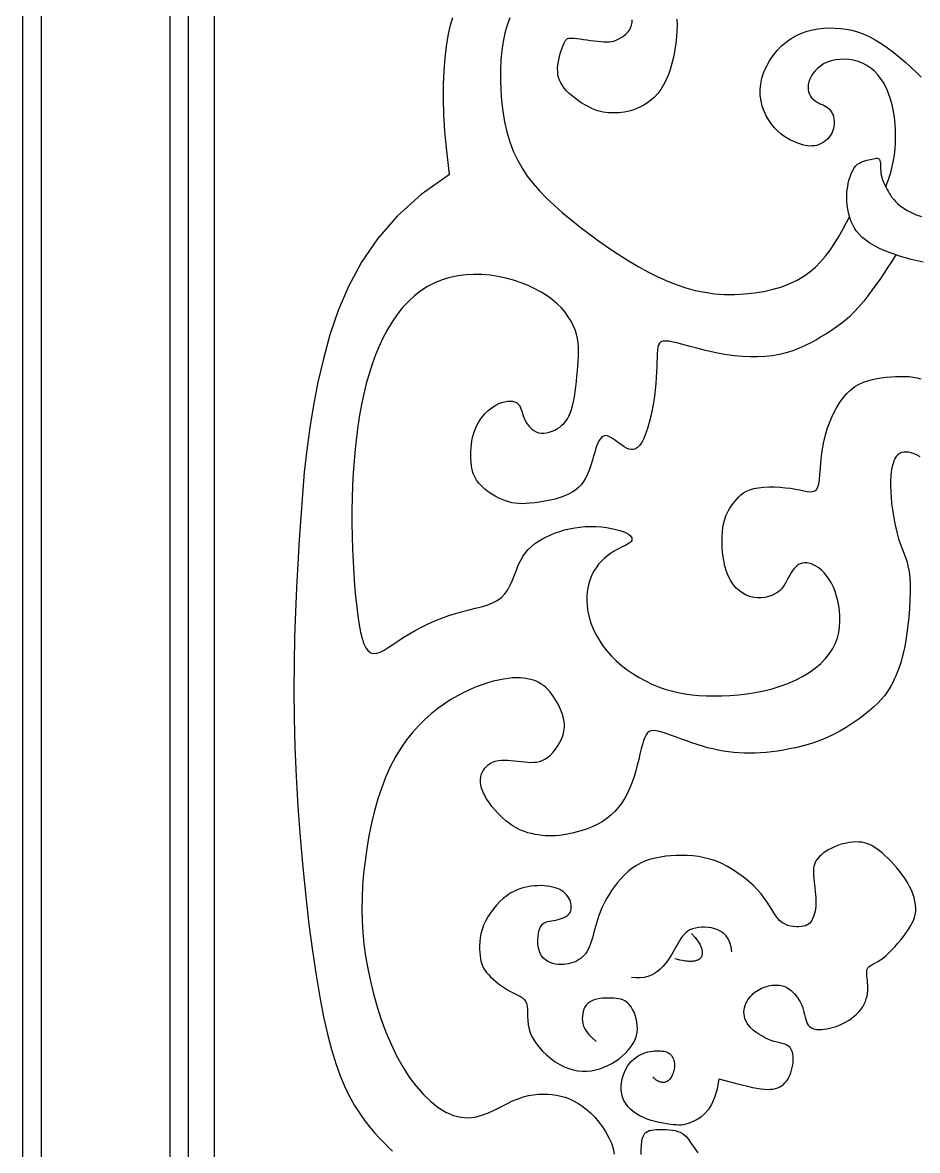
# Model space of a CAD drawing. Extents: x -66030 to 95157, y -13132 to 45879.
# Drawn here: x -27797 to -27610.2, y 32145.7 to 32381.2 of the extents above; entities that cross this region are included whole.
import ezdxf

# ---------------------------------------------------------------- set-up
doc = ezdxf.new("R2010")
doc.units = 0
doc.header["$LTSCALE"] = 100
doc.header["$MEASUREMENT"] = 0
for name, color, linetype in [('3', 11, 'CONTINUOUS'), ('4', 121, 'CONTINUOUS'), ('7', 105, 'CONTINUOUS')]:
    doc.layers.add(name, color=color, linetype=linetype)

msp = doc.modelspace()

# ---------------------------------------------------------------- linework, layer by layer
at = {"layer": '3'}
msp.add_lwpolyline([(-27793.18, 32773.35), (-27793.18, 31868.98), (-27415.88, 31868.98), (-27415.88, 32785.49)], dxfattribs=at)
msp.add_lwpolyline([(-27762.38, 31907.48), (-27762.38, 32531.18), (-27446.68, 32531.18), (-27446.68, 31907.48)], close=True, dxfattribs=at)
at = {"layer": '4'}
msp.add_lwpolyline([(-27797.03, 32774.7), (-27797.03, 31865.13), (-27412.03, 31865.13), (-27412.03, 32784.35)], dxfattribs=at)
msp.add_lwpolyline([(-27766.23, 31903.63), (-27766.23, 32535.03), (-27442.83, 32535.03), (-27442.83, 31903.63)], close=True, dxfattribs=at)
at = {"layer": '7'}
msp.add_lwpolyline([(-27756.99, 31912.87), (-27756.99, 32525.79), (-27452.07, 32525.79), (-27452.07, 31912.87)], close=True, dxfattribs=at)
for points in [[(-27707.89, 32349.47), (-27708.53, 32354.99), (-27708.84, 32358.53), (-27709.04, 32361.92), (-27709.13, 32365.15), (-27709.12, 32368.21), (-27709.02, 32371.07), (-27708.82, 32373.73), (-27708.54, 32376.18), (-27708.17, 32378.4), (-27707.72, 32380.41), (-27707.2, 32382.24)], [(-27695.27, 32382.15), (-27695.85, 32380.63), (-27696.32, 32378.98), (-27696.7, 32377.21), (-27696.97, 32375.35), (-27697.15, 32373.38), (-27697.25, 32371.33), (-27697.26, 32369.21), (-27697.19, 32367.04), (-27697.02, 32364.85), (-27696.75, 32362.65), (-27696.38, 32360.48), (-27695.89, 32358.35), (-27695.29, 32356.3), (-27694.57, 32354.35), (-27693.72, 32352.51), (-27692.74, 32350.77), (-27691.64, 32349.12), (-27690.42, 32347.54), (-27689.08, 32346.01), (-27687.62, 32344.52), (-27686.05, 32343.04), (-27684.37, 32341.55), (-27682.58, 32340.05), (-27680.7, 32338.55), (-27678.75, 32337.06), (-27676.74, 32335.59), (-27674.7, 32334.16), (-27672.64, 32332.79), (-27670.57, 32331.49), (-27668.52, 32330.27), (-27666.5, 32329.16), (-27664.51, 32328.15), (-27662.53, 32327.25), (-27660.55, 32326.47), (-27658.57, 32325.81), (-27656.58, 32325.26), (-27654.57, 32324.85), (-27652.53, 32324.56), (-27650.45, 32324.41), (-27648.36, 32324.39), (-27646.27, 32324.5), (-27644.22, 32324.72), (-27642.22, 32325.05), (-27640.31, 32325.49), (-27638.5, 32326.03), (-27636.83, 32326.66), (-27635.3, 32327.38), (-27633.91, 32328.19), (-27632.65, 32329.1), (-27631.48, 32330.09), (-27630.4, 32331.19), (-27629.39, 32332.37), (-27628.43, 32333.66), (-27627.49, 32335.05), (-27626.58, 32336.53), (-27625.69, 32338.09), (-27624.35, 32340.59)], [(-27660.41, 32381.91), (-27660.38, 32380.72), (-27660.41, 32379.48), (-27660.49, 32378.2), (-27660.62, 32376.88), (-27660.82, 32375.54), (-27661.06, 32374.2), (-27661.37, 32372.88), (-27661.73, 32371.59), (-27662.15, 32370.36), (-27662.63, 32369.21), (-27663.17, 32368.15), (-27663.76, 32367.21), (-27664.41, 32366.37), (-27665.1, 32365.63), (-27665.82, 32364.99), (-27666.55, 32364.44), (-27667.29, 32363.96), (-27668.02, 32363.57), (-27668.74, 32363.24), (-27669.43, 32362.97), (-27670.1, 32362.75), (-27670.74, 32362.59), (-27671.36, 32362.47), (-27671.96, 32362.39), (-27672.54, 32362.33), (-27673.11, 32362.31), (-27673.66, 32362.3), (-27674.2, 32362.31), (-27674.73, 32362.33), (-27675.26, 32362.39), (-27675.79, 32362.47), (-27676.34, 32362.59), (-27676.91, 32362.75), (-27677.51, 32362.97), (-27678.14, 32363.24), (-27678.81, 32363.56), (-27679.51, 32363.95), (-27680.22, 32364.37), (-27680.92, 32364.84), (-27681.61, 32365.33), (-27682.27, 32365.85), (-27682.88, 32366.38), (-27683.43, 32366.92), (-27683.91, 32367.47), (-27684.31, 32368.01), (-27684.65, 32368.57), (-27684.91, 32369.14), (-27685.11, 32369.72), (-27685.24, 32370.33), (-27685.3, 32370.96), (-27685.31, 32371.62), (-27685.25, 32372.31), (-27685.15, 32373.02), (-27685, 32373.74), (-27684.82, 32374.43), (-27684.62, 32375.1), (-27684.41, 32375.72), (-27684.2, 32376.28), (-27684.01, 32376.75), (-27683.82, 32377.14), (-27683.65, 32377.44), (-27683.46, 32377.67), (-27683.25, 32377.82), (-27682.99, 32377.91), (-27682.68, 32377.95), (-27682.3, 32377.95), (-27681.83, 32377.91), (-27681.27, 32377.84), (-27680.63, 32377.76), (-27679.93, 32377.66), (-27679.18, 32377.55), (-27678.43, 32377.44), (-27677.67, 32377.34), (-27676.94, 32377.26), (-27676.26, 32377.19), (-27675.64, 32377.15), (-27675.08, 32377.14), (-27674.57, 32377.16), (-27674.09, 32377.22), (-27673.64, 32377.31), (-27673.21, 32377.44), (-27672.78, 32377.62), (-27672.36, 32377.84), (-27671.92, 32378.11), (-27671.48, 32378.42), (-27671.06, 32378.78), (-27670.67, 32379.18), (-27670.33, 32379.62), (-27670.06, 32380.1), (-27669.86, 32380.61), (-27669.75, 32381.16), (-27669.75, 32381.75)], [(-27616.77, 32346.85), (-27616.61, 32347.28), (-27616.15, 32348.62), (-27615.76, 32349.9), (-27615.44, 32351.14), (-27615.18, 32352.36), (-27614.98, 32353.57), (-27614.84, 32354.8), (-27614.76, 32356.05), (-27614.73, 32357.34), (-27614.76, 32358.67), (-27614.85, 32360.01), (-27614.99, 32361.35), (-27615.2, 32362.68), (-27615.47, 32363.97), (-27615.8, 32365.21), (-27616.2, 32366.39), (-27616.67, 32367.48), (-27617.2, 32368.5), (-27617.8, 32369.42), (-27618.46, 32370.26), (-27619.17, 32371.01), (-27619.94, 32371.66), (-27620.76, 32372.22), (-27621.63, 32372.68), (-27622.55, 32373.03), (-27623.5, 32373.29), (-27624.46, 32373.45), (-27625.43, 32373.52), (-27626.38, 32373.49), (-27627.31, 32373.38), (-27628.19, 32373.18), (-27629.01, 32372.89), (-27629.76, 32372.53), (-27630.44, 32372.1), (-27631.03, 32371.61), (-27631.55, 32371.08), (-27632, 32370.51), (-27632.36, 32369.93), (-27632.64, 32369.35), (-27632.85, 32368.77), (-27632.97, 32368.21), (-27633.02, 32367.68), (-27632.99, 32367.17), (-27632.9, 32366.69), (-27632.75, 32366.25), (-27632.54, 32365.84), (-27632.28, 32365.48), (-27631.98, 32365.16), (-27631.63, 32364.88), (-27631.26, 32364.64), (-27630.86, 32364.43), (-27630.46, 32364.24), (-27630.05, 32364.05), (-27629.66, 32363.86), (-27629.28, 32363.65), (-27628.94, 32363.42), (-27628.63, 32363.16), (-27628.37, 32362.87), (-27628.14, 32362.55), (-27627.95, 32362.21), (-27627.8, 32361.85), (-27627.69, 32361.47), (-27627.61, 32361.08), (-27627.56, 32360.68), (-27627.55, 32360.27), (-27627.58, 32359.85), (-27627.64, 32359.44), (-27627.73, 32359.03), (-27627.85, 32358.63), (-27628.01, 32358.24), (-27628.21, 32357.86), (-27628.43, 32357.49), (-27628.69, 32357.15), (-27628.99, 32356.83), (-27629.31, 32356.54), (-27629.65, 32356.28), (-27630.03, 32356.04), (-27630.42, 32355.84), (-27630.83, 32355.67), (-27631.26, 32355.54), (-27631.7, 32355.46), (-27632.15, 32355.41), (-27632.63, 32355.4), (-27633.13, 32355.44), (-27633.65, 32355.53), (-27634.2, 32355.66), (-27634.77, 32355.83), (-27635.38, 32356.05), (-27636.02, 32356.32), (-27636.68, 32356.64), (-27637.36, 32357.02), (-27638.05, 32357.46), (-27638.73, 32357.97), (-27639.4, 32358.55), (-27640.05, 32359.21), (-27640.66, 32359.95), (-27641.24, 32360.78), (-27641.76, 32361.69), (-27642.2, 32362.67), (-27642.57, 32363.71), (-27642.84, 32364.81), (-27642.99, 32365.95), (-27643.02, 32367.13), (-27642.9, 32368.34), (-27642.64, 32369.56), (-27642.23, 32370.79), (-27641.69, 32372.01), (-27641.04, 32373.18), (-27640.29, 32374.3), (-27639.45, 32375.35), (-27638.53, 32376.31), (-27637.55, 32377.16), (-27636.52, 32377.88), (-27635.46, 32378.48), (-27634.36, 32378.97), (-27633.23, 32379.36), (-27632.08, 32379.65), (-27630.92, 32379.86), (-27629.75, 32379.99), (-27628.58, 32380.05), (-27627.41, 32380.04), (-27626.25, 32379.97), (-27625.09, 32379.82), (-27623.91, 32379.58), (-27622.72, 32379.24), (-27621.52, 32378.81), (-27620.29, 32378.26), (-27619.03, 32377.59), (-27617.74, 32376.8), (-27616.43, 32375.9), (-27615.14, 32374.93), (-27613.86, 32373.9), (-27612.63, 32372.85), (-27611.47, 32371.8), (-27610.38, 32370.77), (-27609.4, 32369.78)], [(-27608.99, 32331.13), (-27610.22, 32331.4), (-27611.46, 32331.71), (-27612.68, 32332.05), (-27613.89, 32332.41), (-27615.07, 32332.8), (-27616.21, 32333.23), (-27617.31, 32333.68), (-27618.35, 32334.16), (-27619.32, 32334.67), (-27620.23, 32335.21), (-27621.05, 32335.78), (-27621.78, 32336.39), (-27622.4, 32337.03), (-27622.94, 32337.69), (-27623.39, 32338.38), (-27623.77, 32339.08), (-27624.07, 32339.79), (-27624.32, 32340.49), (-27624.52, 32341.19), (-27624.67, 32341.88), (-27624.79, 32342.55), (-27624.88, 32343.2), (-27624.93, 32343.84), (-27624.95, 32344.47), (-27624.94, 32345.09), (-27624.9, 32345.7), (-27624.84, 32346.32), (-27624.74, 32346.94), (-27624.62, 32347.57), (-27624.47, 32348.19), (-27624.3, 32348.8), (-27624.09, 32349.38), (-27623.86, 32349.93), (-27623.6, 32350.44), (-27623.32, 32350.89), (-27623.01, 32351.28), (-27622.67, 32351.6), (-27622.31, 32351.85), (-27621.93, 32352.05), (-27621.55, 32352.2), (-27621.16, 32352.32), (-27620.78, 32352.42), (-27620.4, 32352.5), (-27620.04, 32352.58), (-27619.7, 32352.66), (-27619.38, 32352.74), (-27619.08, 32352.81), (-27618.82, 32352.85), (-27618.58, 32352.86), (-27618.38, 32352.82), (-27618.21, 32352.73), (-27618.09, 32352.58), (-27618, 32352.35), (-27617.94, 32352.07), (-27617.91, 32351.73), (-27617.89, 32351.35), (-27617.88, 32350.95), (-27617.86, 32350.53), (-27617.84, 32350.1), (-27617.8, 32349.69), (-27617.73, 32349.29), (-27617.64, 32348.91), (-27617.52, 32348.54), (-27617.39, 32348.18), (-27617.24, 32347.82), (-27617.07, 32347.46), (-27616.9, 32347.1), (-27616.71, 32346.72), (-27616.52, 32346.34), (-27616.31, 32345.94), (-27616.07, 32345.53), (-27615.81, 32345.11), (-27615.5, 32344.68), (-27615.14, 32344.23), (-27614.73, 32343.78), (-27614.25, 32343.33), (-27613.7, 32342.86), (-27613.05, 32342.4), (-27612.31, 32341.94), (-27611.45, 32341.49), (-27610.46, 32341.06), (-27609.33, 32340.65)], [(-27707.89, 32349.47), (-27713.83, 32345.27), (-27718.8, 32340.76), (-27722.92, 32336.03), (-27726.27, 32331.12), (-27728.97, 32326.09), (-27731.13, 32321.02), (-27732.85, 32315.95), (-27734.23, 32310.96), (-27735.37, 32306.08), (-27736.31, 32301.3), (-27737.08, 32296.6), (-27737.7, 32291.94), (-27738.2, 32287.3), (-27738.61, 32282.64), (-27738.96, 32277.93), (-27739.27, 32273.14), (-27739.56, 32268.26), (-27739.82, 32263.25), (-27740.05, 32258.11), (-27740.23, 32252.83), (-27740.34, 32247.38), (-27740.38, 32241.77), (-27740.33, 32235.96), (-27740.17, 32229.96), (-27739.9, 32223.77), (-27739.53, 32217.46), (-27739.06, 32211.12), (-27738.52, 32204.84), (-27737.9, 32198.73), (-27737.23, 32192.86), (-27736.51, 32187.34), (-27735.76, 32182.26), (-27734.98, 32177.69), (-27734.18, 32173.6), (-27733.36, 32169.96), (-27732.5, 32166.72), (-27731.62, 32163.84), (-27730.7, 32161.28), (-27729.74, 32158.99), (-27728.74, 32156.94), (-27727.71, 32155.08), (-27726.64, 32153.41), (-27725.57, 32151.89), (-27724.5, 32150.53), (-27723.45, 32149.3), (-27722.44, 32148.2), (-27721.48, 32147.21), (-27720.6, 32146.32), (-27719.79, 32145.51)], [(-27614.69, 32332.68), (-27615.03, 32332.13), (-27615.6, 32331.24), (-27616.34, 32330.11), (-27617.22, 32328.78), (-27618.2, 32327.34), (-27619.25, 32325.85), (-27620.32, 32324.39), (-27621.38, 32323.03), (-27622.39, 32321.82), (-27623.37, 32320.77), (-27624.32, 32319.83), (-27625.26, 32319), (-27626.2, 32318.25), (-27627.15, 32317.55), (-27628.12, 32316.89), (-27629.13, 32316.25), (-27630.18, 32315.6), (-27631.28, 32314.95), (-27632.44, 32314.32), (-27633.64, 32313.72), (-27634.89, 32313.16), (-27636.2, 32312.66), (-27637.57, 32312.23), (-27638.99, 32311.88), (-27640.46, 32311.62), (-27641.99, 32311.45), (-27643.55, 32311.37), (-27645.14, 32311.37), (-27646.75, 32311.45), (-27648.36, 32311.59), (-27649.98, 32311.81), (-27651.59, 32312.08), (-27653.18, 32312.41), (-27654.73, 32312.78), (-27656.22, 32313.16), (-27657.63, 32313.54), (-27658.94, 32313.9), (-27660.12, 32314.21), (-27661.17, 32314.46), (-27662.06, 32314.62), (-27662.77, 32314.68), (-27663.33, 32314.64), (-27663.74, 32314.49), (-27664.04, 32314.23), (-27664.25, 32313.86), (-27664.38, 32313.38), (-27664.45, 32312.79), (-27664.5, 32312.08), (-27664.53, 32311.27), (-27664.57, 32310.34), (-27664.6, 32309.33), (-27664.65, 32308.22), (-27664.72, 32307.05), (-27664.81, 32305.8), (-27664.94, 32304.5), (-27665.11, 32303.15), (-27665.32, 32301.76), (-27665.58, 32300.37), (-27665.87, 32299), (-27666.2, 32297.68), (-27666.56, 32296.44), (-27666.94, 32295.31), (-27667.34, 32294.32), (-27667.75, 32293.5), (-27668.18, 32292.87), (-27668.61, 32292.43), (-27669.05, 32292.15), (-27669.51, 32292.02), (-27669.97, 32292.01), (-27670.44, 32292.12), (-27670.92, 32292.31), (-27671.41, 32292.59), (-27671.91, 32292.92), (-27672.41, 32293.28), (-27672.91, 32293.66), (-27673.41, 32294.02), (-27673.88, 32294.35), (-27674.34, 32294.63), (-27674.77, 32294.83), (-27675.17, 32294.92), (-27675.54, 32294.9), (-27675.86, 32294.77), (-27676.16, 32294.53), (-27676.43, 32294.21), (-27676.68, 32293.81), (-27676.9, 32293.35), (-27677.11, 32292.84), (-27677.31, 32292.28), (-27677.49, 32291.7), (-27677.68, 32291.09), (-27677.86, 32290.46), (-27678.04, 32289.82), (-27678.24, 32289.17), (-27678.45, 32288.51), (-27678.68, 32287.86), (-27678.93, 32287.21), (-27679.22, 32286.56), (-27679.54, 32285.94), (-27679.91, 32285.33), (-27680.34, 32284.74), (-27680.85, 32284.19), (-27681.43, 32283.66), (-27682.11, 32283.18), (-27682.9, 32282.74), (-27683.79, 32282.34), (-27684.77, 32281.99), (-27685.81, 32281.69), (-27686.89, 32281.43), (-27687.98, 32281.21), (-27689.06, 32281.03), (-27690.09, 32280.9), (-27691.06, 32280.8), (-27691.94, 32280.73), (-27692.75, 32280.71), (-27693.49, 32280.73), (-27694.19, 32280.8), (-27694.87, 32280.91), (-27695.53, 32281.07), (-27696.2, 32281.29), (-27696.88, 32281.57), (-27697.6, 32281.9), (-27698.34, 32282.29), (-27699.08, 32282.73), (-27699.81, 32283.22), (-27700.5, 32283.76), (-27701.15, 32284.35), (-27701.73, 32284.97), (-27702.22, 32285.63), (-27702.62, 32286.32), (-27702.92, 32287.04), (-27703.15, 32287.79), (-27703.3, 32288.54), (-27703.39, 32289.31), (-27703.43, 32290.08), (-27703.44, 32290.85), (-27703.41, 32291.61), (-27703.36, 32292.36), (-27703.29, 32293.09), (-27703.19, 32293.81), (-27703.05, 32294.52), (-27702.88, 32295.21), (-27702.67, 32295.88), (-27702.42, 32296.54), (-27702.12, 32297.19), (-27701.76, 32297.82), (-27701.36, 32298.43), (-27700.91, 32299.01), (-27700.43, 32299.56), (-27699.91, 32300.07), (-27699.36, 32300.54), (-27698.78, 32300.96), (-27698.19, 32301.31), (-27697.59, 32301.61), (-27696.98, 32301.85), (-27696.38, 32302.01), (-27695.8, 32302.11), (-27695.25, 32302.15), (-27694.74, 32302.11), (-27694.29, 32302.01), (-27693.9, 32301.83), (-27693.59, 32301.58), (-27693.34, 32301.27), (-27693.14, 32300.91), (-27692.97, 32300.5), (-27692.81, 32300.05), (-27692.66, 32299.57), (-27692.5, 32299.08), (-27692.3, 32298.58), (-27692.07, 32298.08), (-27691.79, 32297.59), (-27691.47, 32297.12), (-27691.12, 32296.69), (-27690.72, 32296.3), (-27690.28, 32295.98), (-27689.81, 32295.72), (-27689.31, 32295.54), (-27688.77, 32295.45), (-27688.21, 32295.44), (-27687.63, 32295.51), (-27687.05, 32295.65), (-27686.47, 32295.84), (-27685.91, 32296.09), (-27685.37, 32296.39), (-27684.87, 32296.72), (-27684.4, 32297.09), (-27683.98, 32297.49), (-27683.6, 32297.94), (-27683.25, 32298.44), (-27682.94, 32299), (-27682.66, 32299.64), (-27682.41, 32300.36), (-27682.18, 32301.16), (-27681.98, 32302.06), (-27681.8, 32303.03), (-27681.64, 32304.07), (-27681.5, 32305.15), (-27681.38, 32306.25), (-27681.27, 32307.36), (-27681.18, 32308.45), (-27681.1, 32309.52), (-27681.02, 32310.54), (-27680.97, 32311.52), (-27680.95, 32312.47), (-27680.97, 32313.4), (-27681.04, 32314.3), (-27681.18, 32315.2), (-27681.38, 32316.1), (-27681.66, 32317), (-27682.04, 32317.92), (-27682.51, 32318.84), (-27683.08, 32319.76), (-27683.75, 32320.68), (-27684.52, 32321.58), (-27685.4, 32322.46), (-27686.4, 32323.31), (-27687.5, 32324.12), (-27688.72, 32324.89), (-27690.04, 32325.61), (-27691.45, 32326.27), (-27692.94, 32326.86), (-27694.5, 32327.38), (-27696.11, 32327.82), (-27697.76, 32328.16), (-27699.43, 32328.4), (-27701.12, 32328.54), (-27702.82, 32328.57), (-27704.5, 32328.48), (-27706.17, 32328.27), (-27707.81, 32327.93), (-27709.41, 32327.45), (-27710.96, 32326.84), (-27712.45, 32326.08), (-27713.86, 32325.18), (-27715.21, 32324.13), (-27716.48, 32322.95), (-27717.68, 32321.65), (-27718.8, 32320.24), (-27719.86, 32318.72), (-27720.84, 32317.1), (-27721.74, 32315.4), (-27722.58, 32313.62), (-27723.35, 32311.77), (-27724.05, 32309.84), (-27724.68, 32307.84), (-27725.26, 32305.78), (-27725.78, 32303.65), (-27726.24, 32301.45), (-27726.65, 32299.2), (-27727.01, 32296.89), (-27727.33, 32294.52), (-27727.6, 32292.1), (-27727.82, 32289.63), (-27728, 32287.11), (-27728.13, 32284.54), (-27728.21, 32281.93), (-27728.25, 32279.28), (-27728.25, 32276.6), (-27728.21, 32273.9), (-27728.13, 32271.23), (-27728.01, 32268.6), (-27727.87, 32266.05), (-27727.69, 32263.61), (-27727.49, 32261.3), (-27727.27, 32259.16), (-27727.03, 32257.21), (-27726.76, 32255.45), (-27726.46, 32253.91), (-27726.13, 32252.58), (-27725.75, 32251.47), (-27725.33, 32250.6), (-27724.86, 32249.96), (-27724.33, 32249.56), (-27723.73, 32249.41), (-27723.07, 32249.48), (-27722.35, 32249.74), (-27721.54, 32250.15), (-27720.67, 32250.7), (-27719.72, 32251.33), (-27718.68, 32252.03), (-27717.56, 32252.76), (-27716.36, 32253.49), (-27715.08, 32254.22), (-27713.74, 32254.92), (-27712.36, 32255.6), (-27710.94, 32256.24), (-27709.5, 32256.82), (-27708.05, 32257.35), (-27706.61, 32257.82), (-27705.19, 32258.21), (-27703.8, 32258.55), (-27702.47, 32258.87), (-27701.19, 32259.2), (-27700, 32259.56), (-27698.9, 32259.98), (-27697.92, 32260.49), (-27697.06, 32261.12), (-27696.33, 32261.88), (-27695.71, 32262.76), (-27695.19, 32263.73), (-27694.74, 32264.75), (-27694.32, 32265.8), (-27693.92, 32266.84), (-27693.52, 32267.86), (-27693.08, 32268.81), (-27692.58, 32269.67), (-27692.03, 32270.45), (-27691.43, 32271.16), (-27690.77, 32271.79), (-27690.07, 32272.37), (-27689.31, 32272.89), (-27688.5, 32273.37), (-27687.65, 32273.81), (-27686.76, 32274.22), (-27685.83, 32274.6), (-27684.86, 32274.94), (-27683.85, 32275.24), (-27682.82, 32275.49), (-27681.75, 32275.69), (-27680.66, 32275.84), (-27679.55, 32275.93), (-27678.42, 32275.96), (-27677.29, 32275.93), (-27676.18, 32275.85), (-27675.1, 32275.72), (-27674.09, 32275.56), (-27673.15, 32275.36), (-27672.31, 32275.14), (-27671.59, 32274.9), (-27671, 32274.64), (-27670.53, 32274.37), (-27670.19, 32274.1), (-27669.95, 32273.83), (-27669.82, 32273.56), (-27669.78, 32273.3), (-27669.82, 32273.06), (-27669.94, 32272.83), (-27670.13, 32272.63), (-27670.38, 32272.44), (-27670.69, 32272.26), (-27671.06, 32272.07), (-27671.49, 32271.87), (-27671.96, 32271.64), (-27672.48, 32271.38), (-27673.04, 32271.08), (-27673.64, 32270.72), (-27674.26, 32270.31), (-27674.9, 32269.84), (-27675.53, 32269.31), (-27676.15, 32268.72), (-27676.74, 32268.06), (-27677.29, 32267.33), (-27677.79, 32266.54), (-27678.22, 32265.67), (-27678.58, 32264.74), (-27678.86, 32263.75), (-27679.06, 32262.71), (-27679.18, 32261.62), (-27679.21, 32260.5), (-27679.14, 32259.35), (-27678.98, 32258.18), (-27678.71, 32256.99), (-27678.35, 32255.8), (-27677.89, 32254.61), (-27677.32, 32253.42), (-27676.67, 32252.26), (-27675.91, 32251.12), (-27675.06, 32250.01), (-27674.12, 32248.94), (-27673.09, 32247.92), (-27671.98, 32246.95), (-27670.8, 32246.04), (-27669.56, 32245.19), (-27668.27, 32244.41), (-27666.95, 32243.7), (-27665.61, 32243.05), (-27664.26, 32242.49), (-27662.9, 32242.01), (-27661.53, 32241.61), (-27660.15, 32241.28), (-27658.74, 32241.02), (-27657.3, 32240.82), (-27655.82, 32240.69), (-27654.28, 32240.61), (-27652.69, 32240.58), (-27651.03, 32240.61), (-27649.32, 32240.69), (-27647.57, 32240.83), (-27645.8, 32241.03), (-27644.03, 32241.3), (-27642.27, 32241.65), (-27640.54, 32242.08), (-27638.84, 32242.6), (-27637.21, 32243.2), (-27635.65, 32243.89), (-27634.17, 32244.66), (-27632.79, 32245.5), (-27631.52, 32246.4), (-27630.38, 32247.36), (-27629.37, 32248.36), (-27628.51, 32249.41), (-27627.82, 32250.49), (-27627.28, 32251.59), (-27626.87, 32252.72), (-27626.59, 32253.85), (-27626.42, 32254.99), (-27626.35, 32256.12), (-27626.36, 32257.24), (-27626.45, 32258.33), (-27626.59, 32259.4), (-27626.79, 32260.43), (-27627.05, 32261.43), (-27627.36, 32262.38), (-27627.72, 32263.27), (-27628.13, 32264.12), (-27628.58, 32264.9), (-27629.08, 32265.61), (-27629.63, 32266.25), (-27630.2, 32266.81), (-27630.8, 32267.3), (-27631.41, 32267.7), (-27632.02, 32268.01), (-27632.61, 32268.24), (-27633.19, 32268.36), (-27633.73, 32268.39), (-27634.23, 32268.33), (-27634.69, 32268.17), (-27635.12, 32267.93), (-27635.51, 32267.62), (-27635.86, 32267.25), (-27636.19, 32266.84), (-27636.5, 32266.39), (-27636.78, 32265.92), (-27637.04, 32265.43), (-27637.3, 32264.93), (-27637.56, 32264.43), (-27637.84, 32263.94), (-27638.16, 32263.47), (-27638.51, 32263.02), (-27638.93, 32262.59), (-27639.41, 32262.2), (-27639.97, 32261.86), (-27640.61, 32261.57), (-27641.29, 32261.33), (-27642.03, 32261.16), (-27642.79, 32261.07), (-27643.57, 32261.06), (-27644.36, 32261.15), (-27645.15, 32261.33), (-27645.91, 32261.61), (-27646.65, 32262), (-27647.35, 32262.5), (-27648.01, 32263.1), (-27648.61, 32263.8), (-27649.16, 32264.61), (-27649.64, 32265.52), (-27650.05, 32266.54), (-27650.38, 32267.65), (-27650.63, 32268.83), (-27650.81, 32270.06), (-27650.92, 32271.3), (-27650.96, 32272.52), (-27650.95, 32273.71), (-27650.89, 32274.82), (-27650.78, 32275.83), (-27650.62, 32276.71), (-27650.42, 32277.48), (-27650.19, 32278.16), (-27649.93, 32278.76), (-27649.64, 32279.3), (-27649.33, 32279.79), (-27649, 32280.26), (-27648.66, 32280.73), (-27648.3, 32281.19), (-27647.92, 32281.66), (-27647.5, 32282.12), (-27647.03, 32282.55), (-27646.49, 32282.96), (-27645.87, 32283.32), (-27645.15, 32283.63), (-27644.32, 32283.87), (-27643.37, 32284.05), (-27642.32, 32284.16), (-27641.21, 32284.21), (-27640.06, 32284.21), (-27638.9, 32284.16), (-27637.75, 32284.06), (-27636.66, 32283.93), (-27635.64, 32283.77), (-27634.73, 32283.59), (-27633.91, 32283.41), (-27633.2, 32283.28), (-27632.58, 32283.2), (-27632.06, 32283.23), (-27631.62, 32283.38), (-27631.27, 32283.69), (-27630.99, 32284.18), (-27630.8, 32284.89), (-27630.65, 32285.78), (-27630.55, 32286.84), (-27630.45, 32288.03), (-27630.35, 32289.34), (-27630.21, 32290.72), (-27630.02, 32292.16), (-27629.75, 32293.63), (-27629.4, 32295.09), (-27628.95, 32296.54), (-27628.43, 32297.95), (-27627.83, 32299.3), (-27627.17, 32300.58), (-27626.46, 32301.75), (-27625.7, 32302.81), (-27624.9, 32303.74), (-27624.07, 32304.52), (-27623.22, 32305.16), (-27622.34, 32305.67), (-27621.44, 32306.08), (-27620.52, 32306.4), (-27619.58, 32306.65), (-27618.63, 32306.84), (-27617.67, 32306.99), (-27616.7, 32307.11), (-27615.72, 32307.21), (-27614.75, 32307.27), (-27613.79, 32307.3), (-27612.86, 32307.29), (-27611.94, 32307.24), (-27611.07, 32307.14), (-27610.23, 32306.99), (-27609.44, 32306.79)], [(-27609.61, 32290.52), (-27610.25, 32290.83), (-27610.87, 32291.1), (-27611.47, 32291.3), (-27612.03, 32291.44), (-27612.55, 32291.5), (-27613.04, 32291.49), (-27613.48, 32291.39), (-27613.89, 32291.21), (-27614.26, 32290.93), (-27614.59, 32290.57), (-27614.88, 32290.12), (-27615.13, 32289.57), (-27615.34, 32288.92), (-27615.51, 32288.19), (-27615.65, 32287.36), (-27615.74, 32286.46), (-27615.79, 32285.47), (-27615.79, 32284.4), (-27615.76, 32283.26), (-27615.68, 32282.04), (-27615.56, 32280.78), (-27615.4, 32279.49), (-27615.2, 32278.19), (-27614.97, 32276.91), (-27614.71, 32275.67), (-27614.42, 32274.49), (-27614.1, 32273.4), (-27613.76, 32272.4), (-27613.41, 32271.47), (-27613.06, 32270.58), (-27612.73, 32269.68), (-27612.42, 32268.74), (-27612.15, 32267.72), (-27611.93, 32266.58), (-27611.78, 32265.3), (-27611.7, 32263.84), (-27611.69, 32262.24), (-27611.74, 32260.54), (-27611.84, 32258.78), (-27611.99, 32257.03), (-27612.17, 32255.31), (-27612.38, 32253.69), (-27612.61, 32252.19), (-27612.84, 32250.87), (-27613.09, 32249.7), (-27613.34, 32248.66), (-27613.61, 32247.74), (-27613.88, 32246.91), (-27614.15, 32246.16), (-27614.44, 32245.45), (-27614.72, 32244.76), (-27615.02, 32244.09), (-27615.33, 32243.41), (-27615.68, 32242.73), (-27616.08, 32242.03), (-27616.55, 32241.32), (-27617.09, 32240.59), (-27617.73, 32239.83), (-27618.48, 32239.04), (-27619.35, 32238.21), (-27620.33, 32237.36), (-27621.41, 32236.5), (-27622.56, 32235.64), (-27623.78, 32234.8), (-27625.05, 32234), (-27626.35, 32233.24), (-27627.68, 32232.54), (-27629.01, 32231.92), (-27630.35, 32231.37), (-27631.68, 32230.88), (-27633, 32230.46), (-27634.32, 32230.09), (-27635.62, 32229.77), (-27636.9, 32229.5), (-27638.15, 32229.27), (-27639.39, 32229.07), (-27640.59, 32228.91), (-27641.78, 32228.79), (-27642.95, 32228.7), (-27644.09, 32228.65), (-27645.23, 32228.63), (-27646.34, 32228.65), (-27647.45, 32228.7), (-27648.55, 32228.79), (-27649.64, 32228.91), (-27650.73, 32229.07), (-27651.82, 32229.27), (-27652.9, 32229.5), (-27653.99, 32229.77), (-27655.08, 32230.07), (-27656.18, 32230.41), (-27657.29, 32230.78), (-27658.38, 32231.17), (-27659.46, 32231.57), (-27660.51, 32231.96), (-27661.5, 32232.33), (-27662.44, 32232.66), (-27663.29, 32232.94), (-27664.05, 32233.15), (-27664.71, 32233.29), (-27665.28, 32233.34), (-27665.76, 32233.29), (-27666.18, 32233.13), (-27666.53, 32232.86), (-27666.84, 32232.46), (-27667.12, 32231.93), (-27667.38, 32231.26), (-27667.62, 32230.44), (-27667.87, 32229.5), (-27668.12, 32228.45), (-27668.38, 32227.33), (-27668.67, 32226.15), (-27668.99, 32224.94), (-27669.35, 32223.73), (-27669.75, 32222.54), (-27670.2, 32221.39), (-27670.71, 32220.29), (-27671.28, 32219.24), (-27671.91, 32218.25), (-27672.6, 32217.32), (-27673.35, 32216.46), (-27674.17, 32215.67), (-27675.06, 32214.96), (-27676.02, 32214.32), (-27677.03, 32213.76), (-27678.08, 32213.27), (-27679.14, 32212.85), (-27680.2, 32212.49), (-27681.25, 32212.18), (-27682.26, 32211.93), (-27683.22, 32211.73), (-27684.11, 32211.58), (-27684.94, 32211.46), (-27685.72, 32211.39), (-27686.47, 32211.35), (-27687.19, 32211.35), (-27687.89, 32211.39), (-27688.59, 32211.45), (-27689.29, 32211.54), (-27690.01, 32211.67), (-27690.75, 32211.82), (-27691.5, 32212.02), (-27692.26, 32212.27), (-27693.03, 32212.57), (-27693.8, 32212.94), (-27694.58, 32213.39), (-27695.36, 32213.91), (-27696.14, 32214.52), (-27696.91, 32215.21), (-27697.66, 32215.94), (-27698.36, 32216.72), (-27699.02, 32217.52), (-27699.62, 32218.33), (-27700.14, 32219.12), (-27700.58, 32219.89), (-27700.92, 32220.61), (-27701.18, 32221.29), (-27701.34, 32221.93), (-27701.42, 32222.54), (-27701.43, 32223.11), (-27701.37, 32223.64), (-27701.24, 32224.15), (-27701.06, 32224.62), (-27700.82, 32225.07), (-27700.52, 32225.49), (-27700.18, 32225.87), (-27699.79, 32226.21), (-27699.34, 32226.51), (-27698.85, 32226.76), (-27698.32, 32226.95), (-27697.74, 32227.09), (-27697.11, 32227.17), (-27696.45, 32227.19), (-27695.76, 32227.17), (-27695.05, 32227.12), (-27694.34, 32227.05), (-27693.63, 32226.97), (-27692.92, 32226.88), (-27692.23, 32226.8), (-27691.57, 32226.74), (-27690.93, 32226.71), (-27690.31, 32226.72), (-27689.71, 32226.78), (-27689.12, 32226.9), (-27688.54, 32227.1), (-27687.96, 32227.38), (-27687.39, 32227.75), (-27686.83, 32228.23), (-27686.27, 32228.8), (-27685.75, 32229.44), (-27685.26, 32230.14), (-27684.83, 32230.89), (-27684.46, 32231.67), (-27684.17, 32232.46), (-27683.98, 32233.25), (-27683.89, 32234.02), (-27683.89, 32234.78), (-27683.98, 32235.51), (-27684.13, 32236.22), (-27684.35, 32236.91), (-27684.61, 32237.58), (-27684.9, 32238.22), (-27685.21, 32238.84), (-27685.54, 32239.43), (-27685.87, 32239.99), (-27686.22, 32240.53), (-27686.59, 32241.03), (-27686.97, 32241.51), (-27687.37, 32241.95), (-27687.8, 32242.35), (-27688.25, 32242.73), (-27688.72, 32243.06), (-27689.23, 32243.36), (-27689.77, 32243.63), (-27690.35, 32243.85), (-27690.96, 32244.04), (-27691.62, 32244.18), (-27692.33, 32244.28), (-27693.09, 32244.34), (-27693.9, 32244.35), (-27694.76, 32244.32), (-27695.67, 32244.23), (-27696.64, 32244.09), (-27697.67, 32243.89), (-27698.74, 32243.63), (-27699.87, 32243.31), (-27701.06, 32242.92), (-27702.29, 32242.45), (-27703.57, 32241.92), (-27704.88, 32241.3), (-27706.23, 32240.59), (-27707.59, 32239.8), (-27708.95, 32238.92), (-27710.32, 32237.94), (-27711.68, 32236.85), (-27713.02, 32235.66), (-27714.34, 32234.35), (-27715.62, 32232.93), (-27716.85, 32231.38), (-27718.03, 32229.69), (-27719.15, 32227.87), (-27720.2, 32225.9), (-27721.17, 32223.77), (-27722.05, 32221.49), (-27722.84, 32219.08), (-27723.55, 32216.57), (-27724.17, 32213.99), (-27724.71, 32211.36), (-27725.16, 32208.71), (-27725.53, 32206.08), (-27725.82, 32203.49), (-27726.03, 32200.96), (-27726.15, 32198.49), (-27726.19, 32196.05), (-27726.14, 32193.62), (-27725.99, 32191.19), (-27725.75, 32188.73), (-27725.41, 32186.24), (-27724.96, 32183.68), (-27724.41, 32181.05), (-27723.76, 32178.37), (-27722.99, 32175.68), (-27722.13, 32173.01), (-27721.16, 32170.38), (-27720.09, 32167.83), (-27718.93, 32165.4), (-27717.66, 32163.11), (-27716.3, 32161), (-27714.85, 32159.08), (-27713.35, 32157.38), (-27711.8, 32155.9), (-27710.22, 32154.66), (-27708.64, 32153.69), (-27707.06, 32152.99), (-27705.51, 32152.59), (-27704.01, 32152.49), (-27702.54, 32152.65), (-27701.13, 32153.01), (-27699.75, 32153.52), (-27698.42, 32154.12), (-27697.14, 32154.78), (-27695.9, 32155.42), (-27694.7, 32156), (-27693.55, 32156.48), (-27692.44, 32156.85), (-27691.36, 32157.12), (-27690.32, 32157.31), (-27689.32, 32157.41), (-27688.34, 32157.44), (-27687.38, 32157.41), (-27686.45, 32157.33), (-27685.53, 32157.2), (-27684.63, 32157.02), (-27683.74, 32156.77), (-27682.85, 32156.45), (-27681.97, 32156.06), (-27681.1, 32155.57), (-27680.22, 32154.99), (-27679.33, 32154.3), (-27678.44, 32153.5), (-27677.56, 32152.6), (-27676.72, 32151.61), (-27675.93, 32150.57), (-27675.21, 32149.47), (-27674.59, 32148.34), (-27674.09, 32147.2), (-27673.73, 32146.05), (-27673.52, 32144.92)], [(-27651.62, 32160.65), (-27649.81, 32160.15), (-27648.24, 32159.72), (-27646.86, 32159.36), (-27645.66, 32159.07), (-27644.62, 32158.83), (-27643.71, 32158.66), (-27642.9, 32158.53), (-27642.17, 32158.46), (-27641.51, 32158.43), (-27640.9, 32158.45), (-27640.34, 32158.5), (-27639.82, 32158.61), (-27639.35, 32158.75), (-27638.92, 32158.94), (-27638.53, 32159.18), (-27638.17, 32159.45), (-27637.84, 32159.77), (-27637.53, 32160.12), (-27637.26, 32160.51), (-27637.01, 32160.94), (-27636.8, 32161.4), (-27636.61, 32161.9), (-27636.45, 32162.42), (-27636.32, 32162.97), (-27636.22, 32163.55), (-27636.16, 32164.13), (-27636.13, 32164.72), (-27636.15, 32165.29), (-27636.21, 32165.83), (-27636.34, 32166.33), (-27636.52, 32166.77), (-27636.77, 32167.14), (-27637.08, 32167.44), (-27637.46, 32167.67), (-27637.9, 32167.85), (-27638.39, 32168), (-27638.93, 32168.13), (-27639.5, 32168.28), (-27640.1, 32168.44), (-27640.74, 32168.65), (-27641.39, 32168.9), (-27642.04, 32169.21), (-27642.69, 32169.57), (-27643.32, 32169.96), (-27643.92, 32170.38), (-27644.47, 32170.82), (-27644.97, 32171.29), (-27645.39, 32171.76), (-27645.73, 32172.23), (-27646, 32172.71), (-27646.19, 32173.19), (-27646.32, 32173.66), (-27646.39, 32174.13), (-27646.4, 32174.59), (-27646.36, 32175.04), (-27646.28, 32175.48), (-27646.16, 32175.91), (-27646, 32176.33), (-27645.81, 32176.73), (-27645.59, 32177.11), (-27645.34, 32177.47), (-27645.07, 32177.81), (-27644.78, 32178.13), (-27644.47, 32178.42), (-27644.14, 32178.69), (-27643.8, 32178.94), (-27643.44, 32179.16), (-27643.08, 32179.35), (-27642.72, 32179.53), (-27642.35, 32179.68), (-27641.99, 32179.82), (-27641.63, 32179.93), (-27641.27, 32180.02), (-27640.92, 32180.09), (-27640.58, 32180.15), (-27640.24, 32180.19), (-27639.91, 32180.21), (-27639.59, 32180.21), (-27639.27, 32180.2), (-27638.96, 32180.17), (-27638.65, 32180.12), (-27638.35, 32180.05), (-27638.05, 32179.96), (-27637.75, 32179.85), (-27637.45, 32179.7), (-27637.15, 32179.52), (-27636.84, 32179.3), (-27636.53, 32179.04), (-27636.2, 32178.73), (-27635.87, 32178.39), (-27635.55, 32178.01), (-27635.23, 32177.59), (-27634.94, 32177.14), (-27634.66, 32176.67), (-27634.41, 32176.17), (-27634.2, 32175.65), (-27634.03, 32175.12), (-27633.88, 32174.58), (-27633.76, 32174.05), (-27633.64, 32173.53), (-27633.51, 32173.04), (-27633.36, 32172.59), (-27633.19, 32172.18), (-27632.97, 32171.83), (-27632.7, 32171.54), (-27632.38, 32171.31), (-27632.01, 32171.15), (-27631.6, 32171.03), (-27631.16, 32170.96), (-27630.68, 32170.94), (-27630.18, 32170.96), (-27629.65, 32171), (-27629.1, 32171.08), (-27628.54, 32171.19), (-27627.96, 32171.33), (-27627.38, 32171.5), (-27626.79, 32171.71), (-27626.2, 32171.95), (-27625.61, 32172.23), (-27625.03, 32172.54), (-27624.46, 32172.9), (-27623.9, 32173.28), (-27623.37, 32173.7), (-27622.87, 32174.15), (-27622.4, 32174.63), (-27621.98, 32175.13), (-27621.61, 32175.66), (-27621.3, 32176.2), (-27621.05, 32176.76), (-27620.85, 32177.33), (-27620.71, 32177.9), (-27620.62, 32178.48), (-27620.56, 32179.05), (-27620.54, 32179.61), (-27620.55, 32180.15), (-27620.58, 32180.68), (-27620.62, 32181.18), (-27620.67, 32181.65), (-27620.72, 32182.09), (-27620.75, 32182.5), (-27620.76, 32182.88), (-27620.72, 32183.22), (-27620.65, 32183.53), (-27620.51, 32183.79), (-27620.31, 32184.02), (-27620.05, 32184.22), (-27619.73, 32184.41), (-27619.35, 32184.61), (-27618.92, 32184.84), (-27618.44, 32185.11), (-27617.92, 32185.44), (-27617.36, 32185.84), (-27616.77, 32186.33), (-27616.15, 32186.9), (-27615.52, 32187.54), (-27614.89, 32188.21), (-27614.27, 32188.92), (-27613.67, 32189.64), (-27613.1, 32190.37), (-27612.57, 32191.07), (-27612.1, 32191.75), (-27611.68, 32192.4), (-27611.33, 32193.04), (-27611.03, 32193.67), (-27610.8, 32194.3), (-27610.64, 32194.94), (-27610.54, 32195.59), (-27610.52, 32196.27), (-27610.57, 32196.98), (-27610.69, 32197.71), (-27610.88, 32198.47), (-27611.13, 32199.24), (-27611.45, 32200.02), (-27611.82, 32200.81), (-27612.26, 32201.6), (-27612.74, 32202.39), (-27613.28, 32203.16), (-27613.86, 32203.92), (-27614.47, 32204.66), (-27615.09, 32205.37), (-27615.73, 32206.04), (-27616.36, 32206.68), (-27616.97, 32207.26), (-27617.57, 32207.79), (-27618.13, 32208.26), (-27618.66, 32208.67), (-27619.18, 32209.02), (-27619.69, 32209.32), (-27620.2, 32209.57), (-27620.72, 32209.77), (-27621.25, 32209.91), (-27621.81, 32210.01), (-27622.41, 32210.07), (-27623.03, 32210.08), (-27623.67, 32210.05), (-27624.33, 32209.97), (-27625, 32209.86), (-27625.67, 32209.71), (-27626.33, 32209.52), (-27626.98, 32209.29), (-27627.61, 32209.03), (-27628.22, 32208.74), (-27628.79, 32208.42), (-27629.33, 32208.08), (-27629.83, 32207.73), (-27630.28, 32207.36), (-27630.68, 32206.98), (-27631.02, 32206.59), (-27631.29, 32206.21), (-27631.51, 32205.82), (-27631.68, 32205.41), (-27631.79, 32204.99), (-27631.86, 32204.54), (-27631.9, 32204.07), (-27631.9, 32203.56), (-27631.87, 32203), (-27631.82, 32202.4), (-27631.76, 32201.77), (-27631.68, 32201.11), (-27631.61, 32200.43), (-27631.53, 32199.74), (-27631.47, 32199.07), (-27631.42, 32198.41), (-27631.39, 32197.77), (-27631.39, 32197.18), (-27631.42, 32196.62), (-27631.48, 32196.1), (-27631.56, 32195.61), (-27631.66, 32195.16), (-27631.78, 32194.74), (-27631.92, 32194.36), (-27632.08, 32194.01), (-27632.25, 32193.7), (-27632.45, 32193.41), (-27632.68, 32193.16), (-27632.93, 32192.94), (-27633.23, 32192.75), (-27633.57, 32192.6), (-27633.96, 32192.49), (-27634.41, 32192.41), (-27634.91, 32192.36), (-27635.46, 32192.36), (-27636.04, 32192.4), (-27636.63, 32192.5), (-27637.23, 32192.67), (-27637.82, 32192.9), (-27638.37, 32193.21), (-27638.89, 32193.6), (-27639.35, 32194.08), (-27639.78, 32194.64), (-27640.19, 32195.28), (-27640.61, 32195.97), (-27641.06, 32196.73), (-27641.57, 32197.53), (-27642.15, 32198.37), (-27642.82, 32199.24), (-27643.61, 32200.14), (-27644.5, 32201.03), (-27645.48, 32201.92), (-27646.54, 32202.79), (-27647.65, 32203.6), (-27648.8, 32204.36), (-27649.98, 32205.05), (-27651.17, 32205.64), (-27652.36, 32206.12), (-27653.55, 32206.51), (-27654.73, 32206.8), (-27655.91, 32207.02), (-27657.08, 32207.16), (-27658.23, 32207.24), (-27659.38, 32207.26), (-27660.52, 32207.24), (-27661.64, 32207.19), (-27662.74, 32207.09), (-27663.83, 32206.94), (-27664.89, 32206.73), (-27665.93, 32206.46), (-27666.93, 32206.12), (-27667.9, 32205.7), (-27668.83, 32205.19), (-27669.72, 32204.6), (-27670.57, 32203.92), (-27671.37, 32203.19), (-27672.12, 32202.41), (-27672.82, 32201.6), (-27673.46, 32200.77), (-27674.05, 32199.95), (-27674.58, 32199.14), (-27675.05, 32198.36), (-27675.47, 32197.61), (-27675.83, 32196.88), (-27676.16, 32196.16), (-27676.45, 32195.46), (-27676.7, 32194.76), (-27676.93, 32194.06), (-27677.15, 32193.36), (-27677.35, 32192.65), (-27677.54, 32191.94), (-27677.72, 32191.24), (-27677.91, 32190.55), (-27678.1, 32189.88), (-27678.29, 32189.25), (-27678.5, 32188.65), (-27678.72, 32188.1), (-27678.96, 32187.6), (-27679.22, 32187.15), (-27679.5, 32186.75), (-27679.81, 32186.39), (-27680.13, 32186.07), (-27680.48, 32185.78), (-27680.86, 32185.52), (-27681.25, 32185.29), (-27681.68, 32185.09), (-27682.12, 32184.91), (-27682.59, 32184.75), (-27683.08, 32184.63), (-27683.59, 32184.54), (-27684.11, 32184.49), (-27684.64, 32184.48), (-27685.19, 32184.51), (-27685.74, 32184.58), (-27686.3, 32184.71), (-27686.84, 32184.89), (-27687.35, 32185.13), (-27687.83, 32185.44), (-27688.27, 32185.83), (-27688.65, 32186.29), (-27688.95, 32186.83), (-27689.18, 32187.46), (-27689.34, 32188.16), (-27689.42, 32188.89), (-27689.44, 32189.63), (-27689.4, 32190.36), (-27689.3, 32191.05), (-27689.15, 32191.67), (-27688.95, 32192.2), (-27688.71, 32192.62), (-27688.44, 32192.93), (-27688.13, 32193.17), (-27687.78, 32193.33), (-27687.41, 32193.45), (-27687.01, 32193.53), (-27686.59, 32193.6), (-27686.15, 32193.67), (-27685.69, 32193.76), (-27685.23, 32193.87), (-27684.77, 32194), (-27684.33, 32194.15), (-27683.92, 32194.34), (-27683.54, 32194.55), (-27683.21, 32194.79), (-27682.93, 32195.07), (-27682.72, 32195.38), (-27682.57, 32195.72), (-27682.48, 32196.09), (-27682.45, 32196.47), (-27682.47, 32196.85), (-27682.54, 32197.25), (-27682.64, 32197.63), (-27682.79, 32198.01), (-27682.98, 32198.38), (-27683.2, 32198.72), (-27683.46, 32199.05), (-27683.75, 32199.35), (-27684.09, 32199.64), (-27684.46, 32199.9), (-27684.87, 32200.13), (-27685.33, 32200.34), (-27685.82, 32200.51), (-27686.35, 32200.66), (-27686.92, 32200.78), (-27687.52, 32200.87), (-27688.15, 32200.93), (-27688.8, 32200.96), (-27689.47, 32200.95), (-27690.15, 32200.92), (-27690.85, 32200.85), (-27691.56, 32200.74), (-27692.28, 32200.59), (-27693, 32200.38), (-27693.73, 32200.11), (-27694.47, 32199.77), (-27695.2, 32199.36), (-27695.93, 32198.87), (-27696.66, 32198.29), (-27697.38, 32197.63), (-27698.07, 32196.9), (-27698.72, 32196.12), (-27699.33, 32195.29), (-27699.88, 32194.44), (-27700.36, 32193.56), (-27700.76, 32192.68), (-27701.08, 32191.8), (-27701.31, 32190.93), (-27701.47, 32190.07), (-27701.57, 32189.24), (-27701.62, 32188.45), (-27701.62, 32187.69), (-27701.58, 32186.98), (-27701.51, 32186.32), (-27701.42, 32185.72), (-27701.31, 32185.17), (-27701.17, 32184.66), (-27700.99, 32184.19), (-27700.76, 32183.73), (-27700.49, 32183.29), (-27700.16, 32182.84), (-27699.77, 32182.39), (-27699.31, 32181.92), (-27698.8, 32181.44), (-27698.24, 32180.96), (-27697.65, 32180.49), (-27697.04, 32180.03), (-27696.42, 32179.61), (-27695.79, 32179.21), (-27695.18, 32178.87), (-27694.59, 32178.57), (-27694.03, 32178.31), (-27693.51, 32178.06), (-27693.04, 32177.81), (-27692.62, 32177.54), (-27692.27, 32177.22), (-27691.99, 32176.84), (-27691.79, 32176.37), (-27691.68, 32175.81), (-27691.63, 32175.16), (-27691.6, 32174.43), (-27691.58, 32173.63), (-27691.54, 32172.78), (-27691.43, 32171.9), (-27691.24, 32170.98), (-27690.94, 32170.05), (-27690.5, 32169.11), (-27689.93, 32168.19), (-27689.25, 32167.29), (-27688.49, 32166.42), (-27687.65, 32165.61), (-27686.76, 32164.87), (-27685.83, 32164.2), (-27684.88, 32163.62), (-27683.93, 32163.15), (-27682.98, 32162.78), (-27682.04, 32162.5), (-27681.1, 32162.33), (-27680.17, 32162.24), (-27679.24, 32162.24), (-27678.33, 32162.33), (-27677.42, 32162.49), (-27676.53, 32162.73), (-27675.66, 32163.05), (-27674.81, 32163.42), (-27674, 32163.85), (-27673.22, 32164.32), (-27672.49, 32164.83), (-27671.81, 32165.38), (-27671.19, 32165.95), (-27670.63, 32166.53), (-27670.14, 32167.13), (-27669.72, 32167.75), (-27669.36, 32168.38), (-27669.08, 32169.03), (-27668.86, 32169.7), (-27668.72, 32170.38), (-27668.66, 32171.07), (-27668.67, 32171.78), (-27668.75, 32172.5), (-27668.9, 32173.2), (-27669.1, 32173.89), (-27669.35, 32174.53), (-27669.65, 32175.13), (-27669.98, 32175.67), (-27670.34, 32176.13), (-27670.72, 32176.51), (-27671.13, 32176.82), (-27671.56, 32177.05), (-27672.01, 32177.23), (-27672.5, 32177.35), (-27673, 32177.43), (-27673.54, 32177.48), (-27674.1, 32177.5), (-27674.69, 32177.5), (-27675.3, 32177.49), (-27675.91, 32177.44), (-27676.51, 32177.37), (-27677.1, 32177.26), (-27677.65, 32177.1), (-27678.16, 32176.9), (-27678.62, 32176.65), (-27679.01, 32176.34), (-27679.34, 32175.98), (-27679.6, 32175.57), (-27679.81, 32175.14), (-27679.97, 32174.67), (-27680.08, 32174.18), (-27680.14, 32173.68), (-27680.16, 32173.18), (-27680.14, 32172.67), (-27680.06, 32172.15), (-27679.9, 32171.63), (-27679.65, 32171.07), (-27679.28, 32170.48), (-27678.77, 32169.86), (-27678.11, 32169.18), (-27677.28, 32168.44)], [(-27648.95, 32187.11), (-27649.09, 32188.18), (-27649.34, 32189.09), (-27649.69, 32189.85), (-27650.12, 32190.48), (-27650.63, 32191), (-27651.21, 32191.4), (-27651.83, 32191.72), (-27652.49, 32191.96), (-27653.17, 32192.13), (-27653.87, 32192.25), (-27654.57, 32192.3), (-27655.26, 32192.29), (-27655.92, 32192.23), (-27656.55, 32192.11), (-27657.14, 32191.94), (-27657.68, 32191.72), (-27658.14, 32191.45), (-27658.56, 32191.14), (-27658.92, 32190.78), (-27659.26, 32190.38), (-27659.57, 32189.94), (-27659.87, 32189.45), (-27660.17, 32188.93), (-27660.48, 32188.37), (-27660.81, 32187.78), (-27661.17, 32187.16), (-27661.55, 32186.53), (-27661.96, 32185.9), (-27662.4, 32185.27), (-27662.87, 32184.67), (-27663.37, 32184.09), (-27663.9, 32183.55), (-27664.47, 32183.07), (-27665.08, 32182.64), (-27665.74, 32182.28), (-27666.45, 32182), (-27667.21, 32181.8), (-27668.04, 32181.69), (-27668.93, 32181.68), (-27669.89, 32181.77)], [(-27657.37, 32191), (-27656.62, 32190.14), (-27656.05, 32189.38), (-27655.64, 32188.71), (-27655.36, 32188.14), (-27655.2, 32187.65), (-27655.12, 32187.23), (-27655.12, 32186.87), (-27655.16, 32186.56), (-27655.23, 32186.3), (-27655.32, 32186.08), (-27655.43, 32185.9), (-27655.56, 32185.74), (-27655.7, 32185.62), (-27655.85, 32185.52), (-27656, 32185.43), (-27656.17, 32185.36), (-27656.34, 32185.3), (-27656.51, 32185.25), (-27656.69, 32185.21), (-27656.88, 32185.18), (-27657.08, 32185.16), (-27657.29, 32185.14), (-27657.51, 32185.14), (-27657.74, 32185.14), (-27658, 32185.15), (-27658.27, 32185.17), (-27658.58, 32185.21), (-27658.93, 32185.26), (-27659.32, 32185.33), (-27659.77, 32185.42), (-27660.28, 32185.53), (-27660.86, 32185.67)], [(-27651.62, 32160.65), (-27652.01, 32158.48), (-27652.54, 32156.7), (-27653.18, 32155.28), (-27653.89, 32154.16), (-27654.65, 32153.29), (-27655.42, 32152.64), (-27656.16, 32152.16), (-27656.85, 32151.79), (-27657.47, 32151.51), (-27658.02, 32151.29), (-27658.52, 32151.13), (-27659, 32151.03), (-27659.48, 32150.98), (-27659.97, 32150.97), (-27660.51, 32150.99), (-27661.1, 32151.04), (-27661.76, 32151.12), (-27662.5, 32151.22), (-27663.28, 32151.35), (-27664.09, 32151.51), (-27664.93, 32151.71), (-27665.77, 32151.94), (-27666.59, 32152.22), (-27667.39, 32152.54), (-27668.15, 32152.91), (-27668.87, 32153.33), (-27669.52, 32153.8), (-27670.12, 32154.3), (-27670.64, 32154.86), (-27671.09, 32155.46), (-27671.46, 32156.1), (-27671.74, 32156.78), (-27671.92, 32157.51), (-27672.02, 32158.26), (-27672.03, 32159.03), (-27671.96, 32159.8), (-27671.83, 32160.56), (-27671.62, 32161.3), (-27671.37, 32162.01), (-27671.06, 32162.66), (-27670.7, 32163.26), (-27670.31, 32163.8), (-27669.88, 32164.28), (-27669.43, 32164.71), (-27668.95, 32165.08), (-27668.46, 32165.41), (-27667.96, 32165.68), (-27667.46, 32165.91), (-27666.96, 32166.09), (-27666.47, 32166.24), (-27665.99, 32166.34), (-27665.52, 32166.42), (-27665.07, 32166.46), (-27664.63, 32166.48), (-27664.22, 32166.48), (-27663.84, 32166.46), (-27663.48, 32166.43), (-27663.15, 32166.38), (-27662.84, 32166.31), (-27662.56, 32166.23), (-27662.31, 32166.13), (-27662.08, 32166), (-27661.87, 32165.85), (-27661.68, 32165.67), (-27661.51, 32165.47), (-27661.36, 32165.23), (-27661.23, 32164.98), (-27661.12, 32164.71), (-27661.03, 32164.43), (-27660.96, 32164.14), (-27660.92, 32163.85), (-27660.89, 32163.55), (-27660.89, 32163.26), (-27660.91, 32162.97), (-27660.95, 32162.69), (-27661, 32162.41), (-27661.08, 32162.14), (-27661.16, 32161.88), (-27661.26, 32161.64), (-27661.37, 32161.4), (-27661.49, 32161.17), (-27661.62, 32160.96), (-27661.76, 32160.77), (-27661.9, 32160.59), (-27662.04, 32160.43), (-27662.19, 32160.29), (-27662.35, 32160.17), (-27662.5, 32160.07), (-27662.65, 32159.99), (-27662.81, 32159.93), (-27662.97, 32159.89), (-27663.12, 32159.87), (-27663.28, 32159.86), (-27663.45, 32159.87), (-27663.61, 32159.9), (-27663.78, 32159.93), (-27663.96, 32159.97), (-27664.14, 32160.03), (-27664.33, 32160.11), (-27664.52, 32160.22), (-27664.72, 32160.37), (-27664.93, 32160.55), (-27665.15, 32160.78), (-27665.38, 32161.06)], [(-27667.87, 32144.86), (-27667.87, 32145.88), (-27667.82, 32146.79), (-27667.72, 32147.58), (-27667.58, 32148.23), (-27667.4, 32148.75), (-27667.18, 32149.14), (-27666.9, 32149.44), (-27666.57, 32149.66), (-27666.18, 32149.81), (-27665.74, 32149.91), (-27665.22, 32149.97), (-27664.65, 32150.03), (-27664.02, 32150.06), (-27663.36, 32150.07), (-27662.68, 32150.05), (-27662.01, 32150.01), (-27661.35, 32149.93), (-27660.74, 32149.82), (-27660.18, 32149.66), (-27659.69, 32149.47), (-27659.25, 32149.22), (-27658.86, 32148.92), (-27658.49, 32148.57), (-27658.14, 32148.16), (-27657.79, 32147.69), (-27657.41, 32147.15), (-27657.01, 32146.55), (-27656.55, 32145.87), (-27656.05, 32145.14)]]:
    msp.add_lwpolyline(points, dxfattribs=at)

doc.saveas('drawing.dxf')
